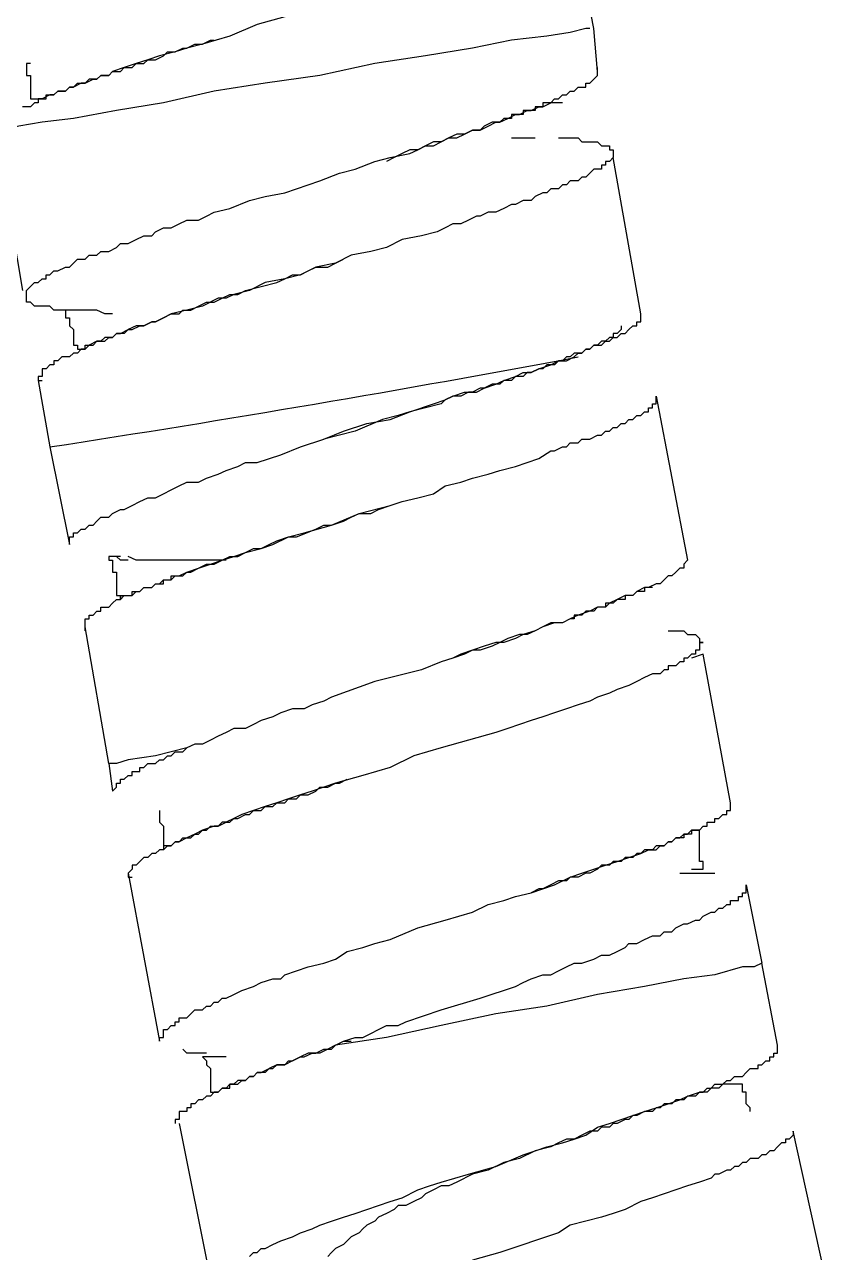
# Model space of a CAD drawing. Extents: x -1585 to -1165, y -4178 to -3881.
# Drawn here: x -1409.43 to -1403.31, y -4081.69 to -4072.35 of the extents above; entities that cross this region are included whole.
import ezdxf

# ---------------------------------------------------------------- set-up
doc = ezdxf.new("R2010")
doc.units = 0
doc.header["$LTSCALE"] = 7
doc.layers.add('DWG', color=7, linetype='CONTINUOUS')

msp = doc.modelspace()

# ---------------------------------------------------------------- linework, layer by layer
at = {"layer": 'DWG'}
for points in [[(-1405.0681, -4072.7028), (-1405.0978, -4072.3756), (-1405.2763, -4071.4533)], [(-1407.4481, -4072.2863), (-1407.6563, -4072.3458), (-1407.8646, -4072.4351), (-1408.0728, -4072.4946), (-1408.1918, -4072.5243), (-1408.2811, -4072.5541), (-1408.4001, -4072.5838), (-1408.4893, -4072.6136), (-1408.5786, -4072.6433), (-1408.6678, -4072.6731), (-1408.7571, -4072.7028), (-1408.7868, -4072.7326), (-1408.8463, -4072.7326), (-1408.8761, -4072.7623), (-1408.9356, -4072.7623), (-1408.9653, -4072.7921), (-1408.9951, -4072.7921), (-1409.0546, -4072.8218), (-1409.0843, -4072.8218), (-1409.1141, -4072.8516), (-1409.1438, -4072.8516), (-1409.1736, -4072.8516), (-1409.2033, -4072.8813), (-1409.2331, -4072.8813), (-1409.2926, -4072.9111), (-1409.3223, -4072.9111), (-1409.3223, -4072.9408), (-1409.3521, -4072.9408), (-1409.3818, -4072.9706), (-1409.4116, -4072.9706), (-1409.4413, -4072.9706)], [(-1405.1276, -4072.3756), (-1405.1573, -4072.3756), (-1405.2763, -4072.4053), (-1405.4548, -4072.4351), (-1405.7226, -4072.4648), (-1406.0201, -4072.5243), (-1406.3771, -4072.5838), (-1406.7638, -4072.6433), (-1407.1803, -4072.7326), (-1407.5968, -4072.7921), (-1407.9836, -4072.8516), (-1408.3703, -4072.9408), (-1408.7273, -4073.0003), (-1409.0546, -4073.0598), (-1409.2926, -4073.0896), (-1409.4711, -4073.1193), (-1409.5901, -4073.1491), (-1409.6496, -4073.1491), (-1409.4413, -4074.3688)], [(-1409.3818, -4072.6433), (-1409.4116, -4072.6433), (-1409.4116, -4072.6731), (-1409.4116, -4072.7028), (-1409.4116, -4072.7326), (-1409.3818, -4072.7326), (-1409.3818, -4072.7921), (-1409.3818, -4072.8218), (-1409.3818, -4072.8516), (-1409.3818, -4072.8813), (-1409.3818, -4072.9111), (-1409.3521, -4072.9111), (-1409.3223, -4072.9111), (-1409.2926, -4072.9111), (-1409.2628, -4072.9111), (-1409.2628, -4072.8813), (-1409.2331, -4072.8813), (-1409.2033, -4072.8813), (-1409.1736, -4072.8516), (-1409.1438, -4072.8516), (-1409.1141, -4072.8516), (-1409.0843, -4072.8218), (-1409.0546, -4072.8218), (-1409.0248, -4072.7921), (-1408.9951, -4072.7921), (-1408.9653, -4072.7921), (-1408.9058, -4072.7623), (-1408.8761, -4072.7623), (-1408.8463, -4072.7326), (-1408.7868, -4072.7326), (-1408.7571, -4072.7028), (-1408.6976, -4072.7028), (-1408.6678, -4072.6731), (-1408.6083, -4072.6731), (-1408.5786, -4072.6433), (-1408.5191, -4072.6433), (-1408.4893, -4072.6136), (-1408.4298, -4072.6136), (-1408.3703, -4072.5838), (-1408.3406, -4072.5541), (-1408.2811, -4072.5541), (-1408.2216, -4072.5243), (-1408.1918, -4072.5243), (-1408.1323, -4072.4946), (-1408.0728, -4072.4946), (-1408.0133, -4072.4648), (-1407.9836, -4072.4648)], [(-1408.7571, -4074.5473), (-1408.8166, -4074.5473), (-1408.8761, -4074.5176), (-1408.9058, -4074.5176), (-1408.9653, -4074.5176), (-1408.9951, -4074.5176), (-1409.0248, -4074.5176), (-1409.0843, -4074.5176), (-1409.1141, -4074.5176), (-1409.1438, -4074.5176), (-1409.1736, -4074.5176), (-1409.2033, -4074.5176), (-1409.2331, -4074.4878), (-1409.2628, -4074.4878), (-1409.2926, -4074.4878), (-1409.3223, -4074.4878), (-1409.3521, -4074.4878), (-1409.3818, -4074.4581), (-1409.4116, -4074.4581), (-1409.4116, -4074.4283), (-1409.4116, -4074.3986), (-1409.4116, -4074.3688), (-1409.3818, -4074.3391), (-1409.3521, -4074.3093), (-1409.3223, -4074.3093), (-1409.2926, -4074.2796), (-1409.2628, -4074.2796), (-1409.2628, -4074.2498), (-1409.2331, -4074.2498), (-1409.2033, -4074.2201), (-1409.1736, -4074.2201), (-1409.1141, -4074.1903), (-1409.0843, -4074.1903), (-1409.0546, -4074.1606), (-1409.0248, -4074.1308), (-1408.9653, -4074.1308), (-1408.9356, -4074.1011), (-1408.8761, -4074.1011), (-1408.8463, -4074.0713), (-1408.7868, -4074.0713), (-1408.7273, -4074.0416), (-1408.6976, -4074.0118), (-1408.6381, -4074.0118), (-1408.5786, -4073.9821), (-1408.5191, -4073.9523), (-1408.4596, -4073.9523), (-1408.4298, -4073.9226), (-1408.3703, -4073.8928), (-1408.3108, -4073.8928), (-1408.2513, -4073.8631), (-1408.1918, -4073.8333), (-1408.1026, -4073.8333), (-1408.0431, -4073.8036), (-1407.9836, -4073.7738), (-1407.8646, -4073.7441), (-1407.7158, -4073.6846), (-1407.5968, -4073.6548), (-1407.4481, -4073.6251), (-1407.1803, -4073.5358), (-1407.0316, -4073.4763), (-1406.9126, -4073.4466), (-1406.7638, -4073.3871), (-1406.6448, -4073.3573), (-1406.4961, -4073.3276), (-1406.4366, -4073.2978), (-1406.3771, -4073.2681), (-1406.3176, -4073.2681), (-1406.2581, -4073.2383), (-1406.1986, -4073.2086), (-1406.1391, -4073.2086), (-1406.0796, -4073.1788), (-1406.0201, -4073.1491), (-1405.9606, -4073.1491), (-1405.9011, -4073.1193), (-1405.8416, -4073.0896), (-1405.8118, -4073.0896), (-1405.7523, -4073.0598), (-1405.6928, -4073.0301), (-1405.6631, -4073.0301), (-1405.6036, -4073.0003), (-1405.5738, -4073.0003), (-1405.5143, -4072.9706), (-1405.4846, -4072.9706), (-1405.4251, -4072.9408), (-1405.3953, -4072.9111), (-1405.3656, -4072.9111), (-1405.3358, -4072.8813), (-1405.3061, -4072.8813), (-1405.2763, -4072.8516), (-1405.2466, -4072.8516), (-1405.2168, -4072.8218), (-1405.1871, -4072.8218), (-1405.1573, -4072.8218), (-1405.1573, -4072.7921), (-1405.1276, -4072.7921), (-1405.0978, -4072.7623), (-1405.0681, -4072.7326), (-1405.0681, -4072.7028), (-1405.0681, -4072.6731)], [(-1405.3358, -4072.9408), (-1405.3656, -4072.9408), (-1405.3953, -4072.9408), (-1405.4251, -4072.9408), (-1405.4548, -4072.9408), (-1405.4846, -4072.9408), (-1405.4846, -4072.9706), (-1405.5143, -4072.9706), (-1405.5441, -4072.9706), (-1405.5441, -4073.0003), (-1405.5738, -4073.0003), (-1405.6036, -4073.0003), (-1405.6333, -4073.0003), (-1405.6333, -4073.0301), (-1405.6631, -4073.0301), (-1405.6928, -4073.0301), (-1405.7226, -4073.0301), (-1405.7226, -4073.0598), (-1405.7523, -4073.0598), (-1405.7821, -4073.0598), (-1405.8118, -4073.0896), (-1405.8416, -4073.0896), (-1405.8713, -4073.0896), (-1405.9308, -4073.1193), (-1405.9606, -4073.1491), (-1406.0201, -4073.1491), (-1406.0796, -4073.1788), (-1406.1391, -4073.1788), (-1406.1986, -4073.2086), (-1406.2581, -4073.2383), (-1406.3176, -4073.2383), (-1406.3771, -4073.2681), (-1406.4366, -4073.2978), (-1406.4961, -4073.2978), (-1406.5556, -4073.3276), (-1406.6151, -4073.3573), (-1406.6746, -4073.3871)], [(-1405.3656, -4073.2086), (-1405.3358, -4073.2086), (-1405.3061, -4073.2086), (-1405.2763, -4073.2086), (-1405.2168, -4073.2086), (-1405.1871, -4073.2383), (-1405.1573, -4073.2383), (-1405.1276, -4073.2383), (-1405.0978, -4073.2383), (-1405.0681, -4073.2383), (-1405.0383, -4073.2681), (-1405.0086, -4073.2681), (-1404.9788, -4073.2681), (-1404.9788, -4073.2978), (-1404.9491, -4073.2978), (-1404.9491, -4073.3276), (-1404.9491, -4073.3573), (-1404.9788, -4073.3871), (-1405.0086, -4073.3871), (-1405.0086, -4073.4168), (-1405.0383, -4073.4168), (-1405.0383, -4073.4466), (-1405.0681, -4073.4466), (-1405.0978, -4073.4466), (-1405.1276, -4073.4763), (-1405.1573, -4073.5061), (-1405.1871, -4073.5061), (-1405.2168, -4073.5358), (-1405.2763, -4073.5358), (-1405.3061, -4073.5656), (-1405.3358, -4073.5656), (-1405.3656, -4073.5953), (-1405.4251, -4073.5953), (-1405.4548, -4073.6251), (-1405.4846, -4073.6251), (-1405.5441, -4073.6548), (-1405.5738, -4073.6846), (-1405.6333, -4073.6846), (-1405.6928, -4073.7143), (-1405.7226, -4073.7143), (-1405.7821, -4073.7441), (-1405.8416, -4073.7738), (-1405.9011, -4073.7738), (-1405.9606, -4073.8036), (-1405.9903, -4073.8036), (-1406.0498, -4073.8333), (-1406.1093, -4073.8631), (-1406.1688, -4073.8631), (-1406.2283, -4073.8928), (-1406.2878, -4073.9226), (-1406.4068, -4073.9523), (-1406.5556, -4073.9821), (-1406.6746, -4074.0416), (-1406.7936, -4074.0713), (-1406.9423, -4074.1011), (-1407.0613, -4074.1606), (-1407.2101, -4074.1903), (-1407.3291, -4074.2498), (-1407.4481, -4074.2796), (-1407.5968, -4074.3093), (-1407.7158, -4074.3688), (-1407.8348, -4074.3986), (-1407.8943, -4074.4283), (-1407.9538, -4074.4283), (-1408.0728, -4074.4878), (-1408.1918, -4074.5176), (-1408.3108, -4074.5473), (-1408.3703, -4074.5771), (-1408.4298, -4074.6068), (-1408.4596, -4074.6068), (-1408.5191, -4074.6366), (-1408.5786, -4074.6366), (-1408.6381, -4074.6663), (-1408.6678, -4074.6961), (-1408.7273, -4074.6961), (-1408.7571, -4074.7258), (-1408.8166, -4074.7258), (-1408.8463, -4074.7556), (-1408.8761, -4074.7556), (-1408.9356, -4074.7853), (-1408.9653, -4074.8151), (-1408.9951, -4074.8151), (-1409.0248, -4074.8448), (-1409.0546, -4074.8448), (-1409.0843, -4074.8746), (-1409.1141, -4074.8746), (-1409.1438, -4074.8746), (-1409.1736, -4074.9043), (-1409.2033, -4074.9043), (-1409.2033, -4074.9341), (-1409.2331, -4074.9341), (-1409.2628, -4074.9638), (-1409.2926, -4074.9638), (-1409.2926, -4074.9936), (-1409.2926, -4075.0233), (-1409.3223, -4075.0233), (-1409.3223, -4075.0531), (-1409.2926, -4075.0531)], [(-1405.7226, -4073.2086), (-1405.6928, -4073.2086), (-1405.6631, -4073.2086), (-1405.6333, -4073.2086), (-1405.6036, -4073.2086), (-1405.5738, -4073.2086), (-1405.5441, -4073.2086)], [(-1409.3223, -4075.0531), (-1409.2331, -4075.5588), (-1409.0843, -4076.3026), (-1409.0843, -4076.2728), (-1409.0843, -4076.2431), (-1409.0546, -4076.2431), (-1409.0546, -4076.2133), (-1409.0248, -4076.2133), (-1408.9951, -4076.1836), (-1408.9653, -4076.1836), (-1408.9356, -4076.1538), (-1408.9058, -4076.1538), (-1408.8761, -4076.1241), (-1408.8463, -4076.0943), (-1408.7868, -4076.0943), (-1408.7571, -4076.0646), (-1408.6976, -4076.0348), (-1408.6678, -4076.0348), (-1408.6083, -4076.0051), (-1408.5488, -4075.9753), (-1408.4893, -4075.9456), (-1408.4298, -4075.9456), (-1408.3703, -4075.9158), (-1408.3108, -4075.8861), (-1408.2513, -4075.8563), (-1408.1918, -4075.8266), (-1408.1026, -4075.8266), (-1408.0431, -4075.7968), (-1407.9538, -4075.7671), (-1407.8943, -4075.7373), (-1407.8051, -4075.7076), (-1407.7456, -4075.6778), (-1407.6563, -4075.6778), (-1407.4778, -4075.6183), (-1407.3291, -4075.5588), (-1407.1506, -4075.4993), (-1407.0018, -4075.4398), (-1406.8233, -4075.3803), (-1406.6448, -4075.3506), (-1406.4961, -4075.2911), (-1406.3176, -4075.2316), (-1406.2283, -4075.2018), (-1406.1688, -4075.1721), (-1406.0796, -4075.1423), (-1405.9903, -4075.1423), (-1405.9308, -4075.1126), (-1405.8416, -4075.0828), (-1405.7821, -4075.0531), (-1405.6928, -4075.0233), (-1405.6333, -4074.9936), (-1405.5738, -4074.9936), (-1405.5143, -4074.9638), (-1405.4251, -4074.9341), (-1405.3656, -4074.9043), (-1405.3061, -4074.9043), (-1405.2466, -4074.8746), (-1405.2168, -4074.8448), (-1405.1871, -4074.8448), (-1405.1573, -4074.8151), (-1405.1276, -4074.8151), (-1405.0978, -4074.7853), (-1405.0681, -4074.7853), (-1405.0383, -4074.7853), (-1405.0086, -4074.7556), (-1404.9788, -4074.7556), (-1404.9491, -4074.7258), (-1404.9193, -4074.7258), (-1404.8896, -4074.6961), (-1404.8598, -4074.6961), (-1404.8301, -4074.6663), (-1404.8003, -4074.6366), (-1404.7706, -4074.6366), (-1404.7706, -4074.6068), (-1404.7408, -4074.6068), (-1404.7408, -4074.5771), (-1404.7408, -4074.5473), (-1404.9491, -4073.3573)], [(-1409.1141, -4074.5176), (-1409.1141, -4074.5473), (-1409.1141, -4074.5771), (-1409.0843, -4074.5771), (-1409.0843, -4074.6068), (-1409.0843, -4074.6366), (-1409.0546, -4074.6663), (-1409.0546, -4074.6961), (-1409.0546, -4074.7258), (-1409.0546, -4074.7556), (-1409.0546, -4074.7853), (-1409.0248, -4074.7853), (-1409.0248, -4074.8151), (-1408.9951, -4074.8151), (-1408.9653, -4074.8151), (-1408.9653, -4074.7853), (-1408.9356, -4074.7853), (-1408.9058, -4074.7853), (-1408.8761, -4074.7556), (-1408.8463, -4074.7556), (-1408.8166, -4074.7556), (-1408.7868, -4074.7258), (-1408.7571, -4074.7258), (-1408.7273, -4074.6961), (-1408.6976, -4074.6961), (-1408.6381, -4074.6663), (-1408.6083, -4074.6663), (-1408.5488, -4074.6366), (-1408.5191, -4074.6366), (-1408.4596, -4074.6068), (-1408.4298, -4074.6068), (-1408.3703, -4074.5771), (-1408.3108, -4074.5473), (-1408.2513, -4074.5473), (-1408.2216, -4074.5176), (-1408.1621, -4074.5176), (-1408.1026, -4074.4878), (-1408.0431, -4074.4581), (-1407.9836, -4074.4581), (-1407.9241, -4074.4283), (-1407.8646, -4074.3986), (-1407.8051, -4074.3986), (-1407.7456, -4074.3688), (-1407.6266, -4074.3391), (-1407.5076, -4074.3093), (-1407.4481, -4074.2796), (-1407.3886, -4074.2498), (-1407.3291, -4074.2498), (-1407.2696, -4074.2201), (-1407.2101, -4074.1903), (-1407.1208, -4074.1903), (-1407.0613, -4074.1606), (-1407.0018, -4074.1308)], [(-1404.8896, -4074.6366), (-1404.8896, -4074.6663), (-1404.9193, -4074.6961), (-1404.9491, -4074.6961), (-1404.9491, -4074.7258), (-1404.9788, -4074.7258), (-1405.0086, -4074.7556), (-1405.0383, -4074.7556), (-1405.0681, -4074.7853), (-1405.0978, -4074.7853), (-1405.1276, -4074.8151), (-1405.1573, -4074.8151), (-1405.1871, -4074.8448), (-1405.2168, -4074.8448), (-1405.2466, -4074.8448), (-1405.2763, -4074.8746), (-1405.3061, -4074.8746), (-1405.3358, -4074.9043), (-1405.3656, -4074.9043), (-1405.3953, -4074.9341), (-1405.4548, -4074.9341), (-1405.4846, -4074.9638), (-1405.5143, -4074.9638), (-1405.5738, -4074.9936), (-1405.6036, -4074.9936), (-1405.6333, -4075.0233), (-1405.6928, -4075.0233), (-1405.7226, -4075.0531), (-1405.7821, -4075.0531), (-1405.8118, -4075.0828), (-1405.8713, -4075.0828), (-1405.9308, -4075.1126), (-1405.9606, -4075.1126), (-1406.0201, -4075.1423), (-1406.0498, -4075.1423), (-1406.1093, -4075.1721), (-1406.1688, -4075.1721), (-1406.2283, -4075.2018), (-1406.2581, -4075.2316), (-1406.3771, -4075.2613), (-1406.4961, -4075.2911), (-1406.5853, -4075.3208), (-1406.7043, -4075.3506), (-1406.9126, -4075.4398), (-1407.0316, -4075.4696), (-1407.1506, -4075.4993)], [(-1408.9653, -4076.9571), (-1408.9653, -4076.9273), (-1408.9653, -4076.8976), (-1408.9653, -4076.8678), (-1408.9356, -4076.8678), (-1408.9356, -4076.8381), (-1408.9058, -4076.8381), (-1408.8761, -4076.8083), (-1408.8463, -4076.8083), (-1408.8463, -4076.7786), (-1408.8166, -4076.7786), (-1408.7868, -4076.7786), (-1408.7571, -4076.7488), (-1408.7273, -4076.7191), (-1408.6976, -4076.7191), (-1408.6678, -4076.6893), (-1408.6381, -4076.6893), (-1408.6083, -4076.6893), (-1408.5786, -4076.6596), (-1408.5488, -4076.6596), (-1408.5191, -4076.6298), (-1408.4596, -4076.6298), (-1408.4298, -4076.6001), (-1408.4001, -4076.6001), (-1408.3703, -4076.5703), (-1408.3108, -4076.5703), (-1408.2811, -4076.5406), (-1408.2513, -4076.5406), (-1408.1918, -4076.5108), (-1408.1026, -4076.4811), (-1408.0133, -4076.4513), (-1407.9241, -4076.4216), (-1407.8348, -4076.3918), (-1407.7456, -4076.3621), (-1407.6266, -4076.3323), (-1407.5373, -4076.3026), (-1407.4183, -4076.2431), (-1407.2993, -4076.2133), (-1407.0911, -4076.1538), (-1406.8828, -4076.0646), (-1406.6448, -4076.0051), (-1406.5556, -4075.9753), (-1406.4366, -4075.9456), (-1406.3176, -4075.9158), (-1406.2283, -4075.8563), (-1406.1093, -4075.8266), (-1406.0201, -4075.7968), (-1405.9011, -4075.7671), (-1405.8118, -4075.7373), (-1405.6928, -4075.7076), (-1405.6036, -4075.6778), (-1405.5143, -4075.6481), (-1405.4251, -4075.5886), (-1405.3953, -4075.5886), (-1405.3358, -4075.5588), (-1405.3061, -4075.5588), (-1405.2763, -4075.5291), (-1405.2168, -4075.5291), (-1405.1871, -4075.4993), (-1405.1573, -4075.4993), (-1405.1276, -4075.4993), (-1405.0681, -4075.4696), (-1405.0383, -4075.4696), (-1405.0086, -4075.4398), (-1404.9788, -4075.4398), (-1404.9491, -4075.4101), (-1404.9193, -4075.4101), (-1404.8896, -4075.3803), (-1404.8598, -4075.3803), (-1404.8301, -4075.3506), (-1404.8003, -4075.3506), (-1404.7706, -4075.3208), (-1404.7408, -4075.3208), (-1404.7111, -4075.2911), (-1404.6813, -4075.2911), (-1404.6813, -4075.2613), (-1404.6516, -4075.2613), (-1404.6516, -4075.2316), (-1404.6218, -4075.2316), (-1404.6218, -4075.2018), (-1404.6218, -4075.1721), (-1404.3838, -4076.4216), (-1404.4136, -4076.4513), (-1404.4136, -4076.4811), (-1404.4433, -4076.4811), (-1404.4731, -4076.5108), (-1404.5028, -4076.5406), (-1404.5326, -4076.5406), (-1404.5623, -4076.5703), (-1404.5921, -4076.6001), (-1404.6218, -4076.6001), (-1404.6813, -4076.6298), (-1404.7111, -4076.6298), (-1404.7706, -4076.6596), (-1404.8003, -4076.6893), (-1404.8598, -4076.6893), (-1404.9193, -4076.7191), (-1404.9788, -4076.7488), (-1405.0086, -4076.7786), (-1405.0681, -4076.7786), (-1405.1276, -4076.8083), (-1405.2168, -4076.8381), (-1405.2763, -4076.8678), (-1405.3358, -4076.8976), (-1405.3953, -4076.8976), (-1405.4846, -4076.9273), (-1405.5441, -4076.9571), (-1405.6333, -4076.9868), (-1405.6928, -4077.0166), (-1405.7821, -4077.0463), (-1405.8416, -4077.0463), (-1405.9308, -4077.0761), (-1406.0201, -4077.1058), (-1406.0796, -4077.1356), (-1406.1688, -4077.1653), (-1406.2581, -4077.1951), (-1406.4068, -4077.2546), (-1406.7638, -4077.3438), (-1407.0911, -4077.4628), (-1407.1506, -4077.4926), (-1407.2398, -4077.5223), (-1407.2993, -4077.5521), (-1407.3886, -4077.5521), (-1407.4778, -4077.5818), (-1407.5373, -4077.6116), (-1407.6266, -4077.6413), (-1407.6861, -4077.6711), (-1407.7456, -4077.7008), (-1407.8348, -4077.7008), (-1407.8943, -4077.7306), (-1407.9538, -4077.7603), (-1408.0133, -4077.7901), (-1408.0728, -4077.8198), (-1408.1323, -4077.8198), (-1408.1918, -4077.8496), (-1408.4298, -4077.9091), (-1408.6381, -4077.9388), (-1408.7273, -4077.9686), (-1408.7868, -4077.9686), (-1408.9653, -4076.9273)], [(-1408.6976, -4076.3918), (-1408.7273, -4076.3918), (-1408.7571, -4076.3918), (-1408.7868, -4076.3918), (-1408.7868, -4076.4216), (-1408.7571, -4076.4216), (-1408.7571, -4076.4513), (-1408.7571, -4076.4811), (-1408.7571, -4076.5108), (-1408.7273, -4076.5108), (-1408.7273, -4076.5406), (-1408.7273, -4076.5703), (-1408.7273, -4076.6001), (-1408.7273, -4076.6298), (-1408.7273, -4076.6596), (-1408.7273, -4076.6893), (-1408.6976, -4076.6893), (-1408.6976, -4076.7191), (-1408.6976, -4076.6893), (-1408.6678, -4076.6893), (-1408.6381, -4076.6893), (-1408.6083, -4076.6893), (-1408.6083, -4076.6596), (-1408.5786, -4076.6596), (-1408.5488, -4076.6596), (-1408.5191, -4076.6298), (-1408.4893, -4076.6298), (-1408.4596, -4076.6298), (-1408.4298, -4076.6001), (-1408.4001, -4076.6001), (-1408.3703, -4076.6001), (-1408.3703, -4076.5703), (-1408.3406, -4076.5703), (-1408.3108, -4076.5703), (-1408.3108, -4076.5406), (-1408.2811, -4076.5406), (-1408.2513, -4076.5406), (-1408.2216, -4076.5406), (-1408.1918, -4076.5108), (-1408.1621, -4076.5108), (-1408.1026, -4076.4811), (-1408.0431, -4076.4513), (-1407.9836, -4076.4513), (-1407.9241, -4076.4216), (-1407.8646, -4076.3918), (-1407.8051, -4076.3918), (-1407.7456, -4076.3621), (-1407.6861, -4076.3323), (-1407.6266, -4076.3323), (-1407.5671, -4076.3026), (-1407.5076, -4076.2728), (-1407.4183, -4076.2431), (-1407.3588, -4076.2431), (-1407.2101, -4076.1836), (-1407.1506, -4076.1538), (-1407.0911, -4076.1538), (-1407.0018, -4076.1241), (-1406.9423, -4076.0943), (-1406.8828, -4076.0646), (-1406.7936, -4076.0646), (-1406.7341, -4076.0348), (-1406.6448, -4076.0051)], [(-1408.6381, -4076.4216), (-1408.6976, -4076.4216), (-1408.7273, -4076.3918), (-1408.7571, -4076.3918), (-1408.7868, -4076.3918)], [(-1407.8943, -4076.4216), (-1407.9538, -4076.4216), (-1408.0133, -4076.4216), (-1408.0431, -4076.4216), (-1408.1026, -4076.4216), (-1408.1621, -4076.4216), (-1408.2216, -4076.4216), (-1408.2513, -4076.4216), (-1408.3108, -4076.4216), (-1408.3406, -4076.4216), (-1408.4001, -4076.4216), (-1408.4298, -4076.4216), (-1408.4893, -4076.4216), (-1408.5191, -4076.4216), (-1408.5488, -4076.4216), (-1408.5786, -4076.4216), (-1408.6381, -4076.3918)], [(-1404.6516, -4076.6298), (-1404.6813, -4076.6298), (-1404.7111, -4076.6298), (-1404.7111, -4076.6596), (-1404.7408, -4076.6596), (-1404.7706, -4076.6596), (-1404.8003, -4076.6893), (-1404.8301, -4076.6893), (-1404.8598, -4076.6893), (-1404.8598, -4076.7191), (-1404.8896, -4076.7191), (-1404.9193, -4076.7191), (-1404.9491, -4076.7488), (-1404.9788, -4076.7488), (-1405.0086, -4076.7488), (-1405.0086, -4076.7786), (-1405.0383, -4076.7786), (-1405.0681, -4076.7786), (-1405.0978, -4076.8083), (-1405.1276, -4076.8083), (-1405.1573, -4076.8083), (-1405.1871, -4076.8381), (-1405.2168, -4076.8381), (-1405.2466, -4076.8381), (-1405.2466, -4076.8678), (-1405.2763, -4076.8678), (-1405.3358, -4076.8976), (-1405.4251, -4076.8976), (-1405.4846, -4076.9273), (-1405.5441, -4076.9571), (-1405.6036, -4076.9868), (-1405.6631, -4076.9868), (-1405.7523, -4077.0166), (-1405.8118, -4077.0463), (-1405.8713, -4077.0761), (-1405.9606, -4077.1058), (-1406.0201, -4077.1058), (-1406.1093, -4077.1356), (-1406.1688, -4077.1653), (-1406.2581, -4077.1951)], [(-1404.5326, -4076.9571), (-1404.5028, -4076.9571), (-1404.4731, -4076.9571), (-1404.4433, -4076.9571), (-1404.4136, -4076.9571), (-1404.3838, -4076.9868), (-1404.3541, -4076.9868), (-1404.3243, -4076.9868), (-1404.2946, -4077.0166), (-1404.2946, -4077.0463), (-1404.2648, -4077.0463), (-1404.2946, -4077.0463), (-1404.2946, -4077.0761), (-1404.2946, -4077.1058), (-1404.3243, -4077.1058), (-1404.3243, -4077.1356), (-1404.3541, -4077.1356), (-1404.3838, -4077.1653), (-1404.4136, -4077.1653), (-1404.4136, -4077.1951), (-1404.4433, -4077.1951), (-1404.4731, -4077.2248), (-1404.5028, -4077.2248), (-1404.5326, -4077.2248), (-1404.5326, -4077.2546), (-1404.5623, -4077.2546), (-1404.5921, -4077.2843), (-1404.6218, -4077.2843), (-1404.6516, -4077.2843), (-1404.7111, -4077.3141), (-1404.7706, -4077.3438), (-1404.8301, -4077.3736), (-1404.9193, -4077.4033), (-1404.9788, -4077.4331), (-1405.0681, -4077.4628), (-1405.1276, -4077.4926), (-1405.2168, -4077.5223), (-1405.3061, -4077.5521), (-1405.3953, -4077.5818), (-1405.4846, -4077.6116), (-1405.5738, -4077.6413), (-1405.6631, -4077.6711), (-1405.7523, -4077.7008), (-1405.8416, -4077.7306), (-1406.0498, -4077.7901), (-1406.2581, -4077.8496), (-1406.4663, -4077.9091), (-1406.6448, -4077.9983), (-1406.8531, -4078.0578), (-1407.0613, -4078.1173), (-1407.1506, -4078.1471), (-1407.2398, -4078.1768), (-1407.3291, -4078.2066), (-1407.4183, -4078.2363), (-1407.5076, -4078.2661), (-1407.5968, -4078.2958), (-1407.6861, -4078.3256), (-1407.7753, -4078.3553), (-1407.8348, -4078.3851), (-1407.8943, -4078.4148), (-1407.9241, -4078.4148), (-1407.9538, -4078.4446), (-1407.9836, -4078.4446), (-1408.0728, -4078.4743), (-1408.1323, -4078.5041), (-1408.1918, -4078.5338), (-1408.2513, -4078.5636), (-1408.2811, -4078.5636), (-1408.3108, -4078.5933), (-1408.3406, -4078.5933), (-1408.3703, -4078.5933), (-1408.3703, -4078.6231), (-1408.4001, -4078.6231), (-1408.4298, -4078.6528), (-1408.4596, -4078.6528), (-1408.4893, -4078.6826), (-1408.5191, -4078.6826), (-1408.5488, -4078.7123), (-1408.5786, -4078.7421), (-1408.6083, -4078.7421), (-1408.6083, -4078.7718), (-1408.6381, -4078.8016), (-1408.6381, -4078.8313), (-1408.6083, -4078.8313)], [(-1408.6381, -4078.8016), (-1408.4001, -4080.0808), (-1408.4001, -4080.0511), (-1408.3703, -4080.0511), (-1408.3703, -4080.0213), (-1408.3703, -4079.9916), (-1408.3406, -4079.9916), (-1408.3108, -4079.9618), (-1408.2811, -4079.9618), (-1408.2811, -4079.9321), (-1408.2513, -4079.9321), (-1408.2513, -4079.9023), (-1408.2216, -4079.9023), (-1408.1918, -4079.9023), (-1408.1621, -4079.8726), (-1408.1323, -4079.8428), (-1408.1026, -4079.8428), (-1408.0728, -4079.8428), (-1408.0431, -4079.8131), (-1408.0133, -4079.8131), (-1407.9836, -4079.7833), (-1407.9538, -4079.7833), (-1407.9241, -4079.7536), (-1407.8943, -4079.7536), (-1407.8348, -4079.7238), (-1407.7753, -4079.6941), (-1407.6861, -4079.6643), (-1407.6266, -4079.6346), (-1407.5373, -4079.6048), (-1407.4778, -4079.6048), (-1407.4481, -4079.5751), (-1407.3588, -4079.5453), (-1407.2696, -4079.5156), (-1407.1506, -4079.4858), (-1407.0613, -4079.4561), (-1406.9721, -4079.3966), (-1406.8531, -4079.3668), (-1406.7638, -4079.3371), (-1406.6448, -4079.3073), (-1406.4366, -4079.2181), (-1406.2283, -4079.1586), (-1406.0201, -4079.0991), (-1405.9011, -4079.0396), (-1405.7821, -4079.0098), (-1405.6928, -4078.9801), (-1405.5738, -4078.9503), (-1405.4846, -4078.9206), (-1405.3953, -4078.8908), (-1405.2763, -4078.8313), (-1405.1871, -4078.8016), (-1405.0978, -4078.7718), (-1405.0086, -4078.7421), (-1404.9193, -4078.7123), (-1404.8301, -4078.6826), (-1404.7408, -4078.6528), (-1404.6813, -4078.6231), (-1404.6218, -4078.6231), (-1404.5921, -4078.5933), (-1404.5623, -4078.5933), (-1404.5326, -4078.5636), (-1404.5028, -4078.5636), (-1404.4731, -4078.5338), (-1404.4433, -4078.5338), (-1404.4136, -4078.5041), (-1404.3838, -4078.5041), (-1404.3541, -4078.4743), (-1404.3243, -4078.4743), (-1404.2946, -4078.4743), (-1404.2648, -4078.4446), (-1404.2351, -4078.4446), (-1404.2351, -4078.4148), (-1404.2053, -4078.4148), (-1404.1756, -4078.4148), (-1404.1756, -4078.3851), (-1404.1458, -4078.3851), (-1404.1161, -4078.3553), (-1404.0863, -4078.3553), (-1404.0863, -4078.3256), (-1404.0566, -4078.3256), (-1404.0566, -4078.2958), (-1404.0566, -4078.2661), (-1404.2648, -4077.1356), (-1404.3541, -4077.1653)], [(-1408.7868, -4077.9686), (-1408.7571, -4078.1768), (-1408.7273, -4078.1471), (-1408.7273, -4078.1173), (-1408.6976, -4078.1173), (-1408.6976, -4078.0876), (-1408.6678, -4078.0876), (-1408.6381, -4078.0578), (-1408.6083, -4078.0578), (-1408.6083, -4078.0281), (-1408.5786, -4078.0281), (-1408.5488, -4078.0281), (-1408.5488, -4077.9983), (-1408.5191, -4077.9983), (-1408.4893, -4077.9686), (-1408.4596, -4077.9686), (-1408.4298, -4077.9686), (-1408.4001, -4077.9388), (-1408.3703, -4077.9388), (-1408.3406, -4077.9091), (-1408.3108, -4077.9091), (-1408.2811, -4077.8793), (-1408.2513, -4077.8793), (-1408.2216, -4077.8793), (-1408.1918, -4077.8496)], [(-1408.4001, -4078.3256), (-1408.4001, -4078.3553), (-1408.4001, -4078.3851), (-1408.4001, -4078.4148), (-1408.3703, -4078.4446), (-1408.3703, -4078.4743), (-1408.3703, -4078.5041), (-1408.3703, -4078.5338), (-1408.3703, -4078.5636), (-1408.3703, -4078.5933), (-1408.3703, -4078.6231), (-1408.3406, -4078.5933), (-1408.3108, -4078.5933), (-1408.2811, -4078.5636), (-1408.2513, -4078.5636), (-1408.2216, -4078.5338), (-1408.1918, -4078.5338), (-1408.1621, -4078.5338), (-1408.1323, -4078.5041), (-1408.1026, -4078.5041), (-1408.0728, -4078.4743), (-1408.0431, -4078.4743), (-1408.0133, -4078.4446), (-1407.9836, -4078.4446), (-1407.9538, -4078.4446), (-1407.8943, -4078.4148), (-1407.8646, -4078.4148), (-1407.8348, -4078.3851), (-1407.8051, -4078.3851), (-1407.7456, -4078.3553), (-1407.7158, -4078.3553), (-1407.6861, -4078.3256), (-1407.6266, -4078.3256), (-1407.5968, -4078.2958), (-1407.5373, -4078.2958), (-1407.5076, -4078.2661), (-1407.4481, -4078.2661), (-1407.4183, -4078.2363), (-1407.3588, -4078.2363), (-1407.3291, -4078.2066), (-1407.2696, -4078.2066), (-1407.2101, -4078.1768), (-1407.1803, -4078.1471), (-1407.1208, -4078.1471), (-1407.0613, -4078.1173), (-1407.0316, -4078.1173), (-1406.9721, -4078.0876)], [(-1404.3541, -4078.7718), (-1404.3243, -4078.7718), (-1404.2946, -4078.7718), (-1404.2648, -4078.7718), (-1404.2648, -4078.7421), (-1404.2648, -4078.7123), (-1404.2946, -4078.7123), (-1404.2946, -4078.6826), (-1404.2946, -4078.6528), (-1404.2946, -4078.6231), (-1404.2946, -4078.5933), (-1404.2946, -4078.5636), (-1404.2946, -4078.5338), (-1404.2946, -4078.5041), (-1404.2946, -4078.4743), (-1404.3243, -4078.4743), (-1404.3541, -4078.4743), (-1404.3541, -4078.5041), (-1404.3838, -4078.5041), (-1404.4136, -4078.5041), (-1404.4136, -4078.5338), (-1404.4433, -4078.5338), (-1404.4731, -4078.5338), (-1404.5028, -4078.5636), (-1404.5326, -4078.5636), (-1404.5623, -4078.5933), (-1404.5921, -4078.5933), (-1404.6218, -4078.5933), (-1404.6516, -4078.6231), (-1404.7111, -4078.6231), (-1404.7408, -4078.6528), (-1404.7706, -4078.6528), (-1404.8003, -4078.6826), (-1404.8598, -4078.6826), (-1404.8896, -4078.7123), (-1404.9491, -4078.7123), (-1404.9788, -4078.7421), (-1405.0383, -4078.7421), (-1405.0681, -4078.7718), (-1405.1276, -4078.8016), (-1405.1573, -4078.8016), (-1405.2168, -4078.8313), (-1405.2763, -4078.8313), (-1405.3061, -4078.8611), (-1405.3656, -4078.8611), (-1405.4251, -4078.8908), (-1405.4846, -4078.9206), (-1405.5143, -4078.9206), (-1405.5738, -4078.9503)], [(-1404.4433, -4078.8016), (-1404.4136, -4078.8016), (-1404.3541, -4078.8016), (-1404.3243, -4078.8016), (-1404.2946, -4078.8016), (-1404.2648, -4078.8016), (-1404.2351, -4078.8016), (-1404.2053, -4078.8016), (-1404.1756, -4078.8016)], [(-1407.0613, -4080.1106), (-1407.0018, -4080.0808), (-1406.9126, -4080.0511), (-1406.8531, -4080.0511), (-1406.7936, -4080.0213), (-1406.7341, -4079.9916), (-1406.6746, -4079.9618), (-1406.5853, -4079.9618), (-1406.5258, -4079.9321), (-1406.2581, -4079.8428), (-1405.9606, -4079.7536), (-1405.6928, -4079.6643), (-1405.6333, -4079.6346), (-1405.5738, -4079.6048), (-1405.4846, -4079.5751), (-1405.4251, -4079.5751), (-1405.3656, -4079.5453), (-1405.3061, -4079.5156), (-1405.2466, -4079.4858), (-1405.1871, -4079.4858), (-1405.0978, -4079.4561), (-1405.0383, -4079.4263), (-1404.9788, -4079.4263), (-1404.9193, -4079.3966), (-1404.8598, -4079.3668), (-1404.8301, -4079.3371), (-1404.7706, -4079.3371), (-1404.7111, -4079.3073), (-1404.6516, -4079.2776), (-1404.5921, -4079.2776), (-1404.5623, -4079.2478), (-1404.5028, -4079.2478), (-1404.4731, -4079.2181), (-1404.4136, -4079.1883), (-1404.3838, -4079.1883), (-1404.3243, -4079.1586), (-1404.2946, -4079.1586), (-1404.2648, -4079.1288), (-1404.2053, -4079.0991), (-1404.1756, -4079.0991), (-1404.1458, -4079.0693), (-1404.1161, -4079.0693), (-1404.0863, -4079.0396), (-1404.0566, -4079.0396), (-1404.0566, -4079.0098), (-1404.0268, -4079.0098), (-1403.9971, -4079.0098), (-1403.9971, -4078.9801), (-1403.9673, -4078.9801), (-1403.9673, -4078.9503), (-1403.9376, -4078.9503), (-1403.9376, -4078.9206), (-1403.9376, -4078.8908), (-1403.8186, -4079.4858), (-1403.8781, -4079.5156), (-1403.9673, -4079.5156), (-1404.1756, -4079.5751), (-1404.4136, -4079.6048), (-1404.7111, -4079.6643), (-1405.0681, -4079.7238), (-1405.4548, -4079.8131), (-1405.8416, -4079.8726), (-1406.2581, -4079.9618), (-1406.6746, -4080.0511), (-1407.0613, -4080.1106), (-1407.1208, -4080.1403), (-1407.1803, -4080.1701), (-1407.2696, -4080.1701), (-1407.3291, -4080.1998), (-1407.3886, -4080.2296), (-1407.4481, -4080.2593), (-1407.5076, -4080.2593), (-1407.5671, -4080.2891), (-1407.5968, -4080.3188), (-1407.6266, -4080.3188), (-1407.6563, -4080.3188), (-1407.6861, -4080.3486), (-1407.7158, -4080.3486), (-1407.7456, -4080.3783), (-1407.7753, -4080.3783), (-1407.8051, -4080.3783), (-1407.8348, -4080.4081), (-1407.8646, -4080.4081), (-1407.8943, -4080.4378), (-1407.9241, -4080.4378), (-1407.9538, -4080.4676), (-1407.9836, -4080.4676), (-1408.0133, -4080.4973), (-1408.0431, -4080.4973), (-1408.0728, -4080.5271), (-1408.1026, -4080.5271), (-1408.1323, -4080.5568), (-1408.1621, -4080.5568), (-1408.1621, -4080.5866), (-1408.1918, -4080.5866), (-1408.1918, -4080.6163), (-1408.2216, -4080.6163), (-1408.2513, -4080.6163), (-1408.2513, -4080.6461), (-1408.2513, -4080.6758), (-1408.2811, -4080.6758), (-1408.2811, -4080.7056)], [(-1407.7158, -4081.7171), (-1407.6861, -4081.6873), (-1407.6563, -4081.6873), (-1407.6266, -4081.6576), (-1407.5968, -4081.6576), (-1407.5373, -4081.6278), (-1407.4778, -4081.5981), (-1407.3886, -4081.5683), (-1407.3291, -4081.5386), (-1407.2398, -4081.5088), (-1407.1803, -4081.4791), (-1407.0911, -4081.4493), (-1407.0018, -4081.4196), (-1406.9126, -4081.3898), (-1406.8233, -4081.3601), (-1406.7341, -4081.3303), (-1406.6448, -4081.3006), (-1406.5556, -4081.2708), (-1406.4366, -4081.2113), (-1406.3473, -4081.1816), (-1406.2581, -4081.1518), (-1406.0498, -4081.0923), (-1405.8416, -4081.0328), (-1405.6333, -4080.9436), (-1405.5441, -4080.9138), (-1405.4548, -4080.8841), (-1405.3358, -4080.8543), (-1405.2466, -4080.8246), (-1405.1573, -4080.7948), (-1405.0681, -4080.7353), (-1404.9788, -4080.7056), (-1404.8896, -4080.6758), (-1404.8003, -4080.6461), (-1404.7111, -4080.6163), (-1404.6218, -4080.5866), (-1404.5326, -4080.5568), (-1404.4433, -4080.5271), (-1404.3838, -4080.4973), (-1404.2946, -4080.4676), (-1404.2648, -4080.4676), (-1404.2351, -4080.4378), (-1404.2053, -4080.4378), (-1404.1756, -4080.4081), (-1404.1458, -4080.4081), (-1404.1161, -4080.4081), (-1404.0863, -4080.3783), (-1404.0566, -4080.3783), (-1404.0268, -4080.3486), (-1403.9971, -4080.3486), (-1403.9673, -4080.3486), (-1403.9376, -4080.3188), (-1403.9078, -4080.2891), (-1403.8781, -4080.2891), (-1403.8483, -4080.2891), (-1403.8483, -4080.2593), (-1403.8186, -4080.2593), (-1403.7888, -4080.2296), (-1403.7591, -4080.2296), (-1403.7591, -4080.1998), (-1403.7293, -4080.1998), (-1403.7293, -4080.1701), (-1403.6996, -4080.1701), (-1403.6996, -4080.1403), (-1403.6996, -4080.1106), (-1403.8186, -4079.4858)], [(-1407.8943, -4080.1998), (-1407.9241, -4080.1998), (-1407.9538, -4080.1998), (-1407.9836, -4080.1998), (-1408.0133, -4080.1998), (-1408.0431, -4080.1998), (-1408.0728, -4080.1998), (-1408.0431, -4080.2296), (-1408.0431, -4080.2593), (-1408.0133, -4080.2891), (-1408.0133, -4080.3188), (-1408.0133, -4080.3486), (-1408.0133, -4080.3783), (-1408.0133, -4080.4081), (-1408.0133, -4080.4378), (-1408.0133, -4080.4676), (-1407.9836, -4080.4676), (-1407.9538, -4080.4676), (-1407.9241, -4080.4378), (-1407.8943, -4080.4378), (-1407.8646, -4080.4378), (-1407.8646, -4080.4081), (-1407.8348, -4080.4081), (-1407.8051, -4080.4081), (-1407.7753, -4080.3783), (-1407.7456, -4080.3783), (-1407.7158, -4080.3486), (-1407.6861, -4080.3486), (-1407.6563, -4080.3188), (-1407.6266, -4080.3188), (-1407.5671, -4080.2891), (-1407.5373, -4080.2891), (-1407.5076, -4080.2593), (-1407.4481, -4080.2593), (-1407.4183, -4080.2296), (-1407.3886, -4080.2296), (-1407.3291, -4080.1998), (-1407.2993, -4080.1998), (-1407.2398, -4080.1701), (-1407.2101, -4080.1701), (-1407.1506, -4080.1403), (-1407.0911, -4080.1403), (-1407.0613, -4080.1106), (-1407.0018, -4080.0808), (-1406.9423, -4080.0808)], [(-1408.0431, -4080.1701), (-1408.0728, -4080.1701), (-1408.1026, -4080.1701), (-1408.1323, -4080.1701), (-1408.1621, -4080.1701), (-1408.1918, -4080.1701), (-1408.2216, -4080.1403)], [(-1403.9078, -4080.6163), (-1403.9078, -4080.5866), (-1403.9376, -4080.5568), (-1403.9376, -4080.5271), (-1403.9376, -4080.4973), (-1403.9376, -4080.4676), (-1403.9673, -4080.4676), (-1403.9673, -4080.4378), (-1403.9673, -4080.4081), (-1403.9971, -4080.4081), (-1404.0268, -4080.4081), (-1404.0566, -4080.4081), (-1404.0863, -4080.4081), (-1404.1161, -4080.4081), (-1404.1458, -4080.4378), (-1404.1756, -4080.4378), (-1404.2053, -4080.4378), (-1404.2351, -4080.4676), (-1404.2648, -4080.4676), (-1404.2946, -4080.4676), (-1404.3243, -4080.4973), (-1404.3541, -4080.4973), (-1404.3838, -4080.4973), (-1404.4136, -4080.5271), (-1404.4433, -4080.5271), (-1404.4731, -4080.5271), (-1404.5028, -4080.5568), (-1404.5326, -4080.5568), (-1404.5623, -4080.5568), (-1404.5921, -4080.5866), (-1404.6218, -4080.5866), (-1404.6516, -4080.6163), (-1404.6813, -4080.6163), (-1404.7111, -4080.6163), (-1404.7706, -4080.6461), (-1404.8003, -4080.6461), (-1404.8301, -4080.6758), (-1404.8598, -4080.6758), (-1404.9193, -4080.7056), (-1404.9491, -4080.7056), (-1404.9788, -4080.7353), (-1405.0383, -4080.7353), (-1405.0681, -4080.7651), (-1405.1276, -4080.7651), (-1405.1871, -4080.7948), (-1405.2466, -4080.8246), (-1405.3061, -4080.8246), (-1405.3656, -4080.8543), (-1405.4251, -4080.8841), (-1405.5441, -4080.9138), (-1405.6631, -4080.9733), (-1405.7821, -4081.0031), (-1405.9011, -4081.0626), (-1406.0201, -4081.0923), (-1406.1391, -4081.1518), (-1406.1986, -4081.1816), (-1406.2581, -4081.1816), (-1406.3176, -4081.2113), (-1406.3771, -4081.2411), (-1406.4068, -4081.2708), (-1406.4663, -4081.3006), (-1406.5258, -4081.3303), (-1406.5853, -4081.3303), (-1406.6151, -4081.3601), (-1406.6746, -4081.3898), (-1406.7341, -4081.4196), (-1406.7638, -4081.4493), (-1406.8233, -4081.4791), (-1406.8531, -4081.5088), (-1406.8828, -4081.5386), (-1406.9423, -4081.5683), (-1406.9721, -4081.5981), (-1407.0018, -4081.6278), (-1407.0613, -4081.6576), (-1407.0911, -4081.6873), (-1407.1208, -4081.7171)], [(-1408.2513, -4080.7056), (-1408.0133, -4081.8956)], [(-1403.3128, -4081.9848), (-1403.5806, -4080.7651), (-1403.5806, -4080.7948), (-1403.6103, -4080.8246), (-1403.6401, -4080.8246), (-1403.6401, -4080.8543), (-1403.6698, -4080.8543), (-1403.6996, -4080.8841), (-1403.7293, -4080.9138), (-1403.7591, -4080.9138), (-1403.7888, -4080.9436), (-1403.8186, -4080.9436), (-1403.8483, -4080.9733), (-1403.8781, -4080.9733), (-1403.9078, -4080.9733), (-1403.9376, -4081.0031), (-1403.9673, -4081.0031), (-1403.9971, -4081.0328), (-1404.0268, -4081.0328), (-1404.0566, -4081.0626), (-1404.0863, -4081.0626), (-1404.1458, -4081.0923), (-1404.1756, -4081.0923), (-1404.2053, -4081.1221), (-1404.2946, -4081.1518), (-1404.3838, -4081.1816), (-1404.4731, -4081.2113), (-1404.5623, -4081.2411), (-1404.6516, -4081.2708), (-1404.7408, -4081.3006), (-1404.8598, -4081.3601), (-1404.9491, -4081.3898), (-1405.0383, -4081.4196), (-1405.1573, -4081.4493), (-1405.2763, -4081.4791), (-1405.3656, -4081.5386), (-1405.8118, -4081.6873), (-1406.0201, -4081.7468)]]:
    msp.add_lwpolyline(points, dxfattribs=at)
msp.add_arc((-1428.2426, -3951.8519), 125.159, 278.736094, 280.601244, dxfattribs=at)

doc.saveas('drawing.dxf')
